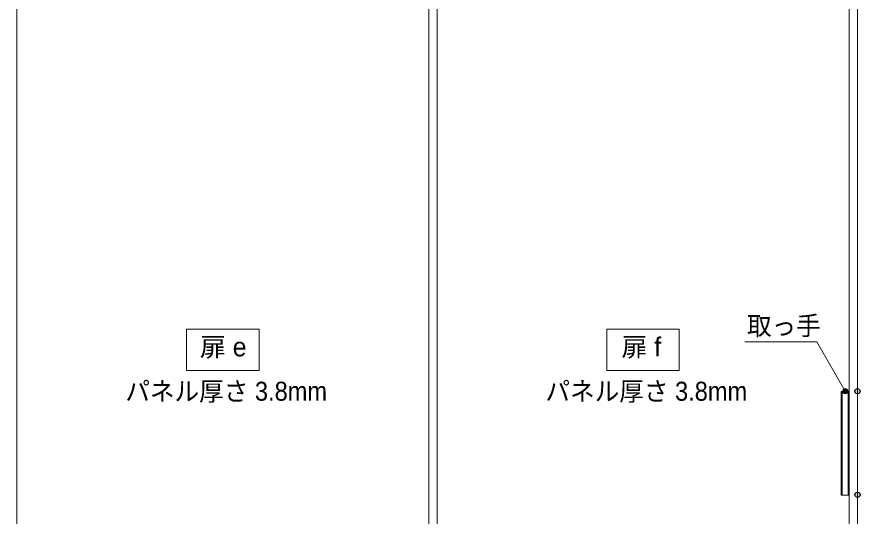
# Model space of a CAD drawing. Units: millimetres, scale not verified. Extents: x -6062 to 6062, y -3045 to 3045.
# Drawn here: x -3060 to -1430, y -1128 to -164 of the extents above; entities that cross this region are included whole.
import ezdxf
from ezdxf.enums import TextEntityAlignment as Align

# ---------------------------------------------------------------- set-up
doc = ezdxf.new("R2010")
doc.units = ezdxf.units.MM
doc.header["$LTSCALE"] = 20
doc.header["$PDMODE"] = 32
doc.header["$PDSIZE"] = 10
doc.layers.add('0-0_2寸法-3', color=7, linetype='Continuous', lineweight=15)
doc.layers.add('0-6_3一般', color=7, linetype='Continuous', lineweight=15)
doc.layers.add('0-3_Defpoints', color=7, linetype='Continuous')
doc.styles.add('ＭＳ Ｐゴシック', font='')
doc.styles.get('ＭＳ Ｐゴシック').set_extended_font_data('MS PGothic')

# ---------------------------------------------------------------- blocks, each defined once
blk = doc.blocks.new('グループ-20')
at = {"layer": '0-6_3一般'}
for p, q in [((7040, 8000), (7040, -40000)), ((-25440, -39750), (-25440, 7190)), ((-9520, -39750), (-9520, 7190)), ((-9520, 7190), (-9520, -39750)), ((-9200, -39750), (-9200, 7190)), ((-9200, 7190), (-9200, -39750)), ((6720, 7190), (6720, -39750)), ((7040, 7190), (7040, -39750)), ((6402, -17750), (6722, -17750)), ((6402, -17750), (6402, -21750)), ((6442, -21750), (6442, -17750)), ((6682, -21750), (6682, -17750)), ((6722, -21750), (6722, -17750)), ((6402, -21750), (6722, -21750))]:
    blk.add_line(p, q, dxfattribs=at)

msp = doc.modelspace()

# ---------------------------------------------------------------- hatches: boundary and pattern name
at = {"layer": '0-0_2寸法-3'}
msp.add_hatch(color=256, dxfattribs=at).paths.add_polyline_path([(-1454.19, -887, 1), (-1464.21, -887, 1)])

# ---------------------------------------------------------------- linework, layer by layer
for points in [[(-2591.5, -847), (-2731.5, -847), (-2731.5, -767), (-2591.5, -767)], [(-1779.97, -847), (-1919.97, -847), (-1919.97, -767), (-1779.97, -767)]]:
    msp.add_lwpolyline(points, close=True, dxfattribs=at)
msp.add_lwpolyline([(-1459.2, -887), (-1514.44, -791.33), (-1652.96, -791.33)], dxfattribs=at)
msp.add_circle((-1459.2, -887), 5.01, dxfattribs=at)
at = {"layer": '0-3_Defpoints'}
for p in [(-1435.7, -887), (-1435.5, -1087)]:
    msp.add_point(p, dxfattribs=at)

# ---------------------------------------------------------------- block references
at = {"layer": '0-6_3一般', "xscale": 0.05, "yscale": 0.05}
msp.add_blockref('グループ-20', (-1787.5, 0), dxfattribs=at)

# ---------------------------------------------------------------- texts
at = {"layer": '0-0_2寸法-3', "style": 'ＭＳ Ｐゴシック', "width": 0.95}
for s, height, p in [('取っ手', 36.66, (-1649.1, -789.73)), ('パネル厚さ 3.8mm', 36.69, (-2849.98, -916.38)), ('パネル厚さ 3.8mm', 36.69, (-2038.45, -916.38))]:
    msp.add_text(s, height=height, dxfattribs=at).set_placement(p, align=Align.BOTTOM_LEFT)
at = {"layer": '0-0_2寸法-3', "style": 'ＭＳ Ｐゴシック'}
for s, height, p in [('扉 e', 36.69, (-2705.88, -830.66)), ('扉 f', 36.66, (-1891.56, -830.66))]:
    msp.add_text(s, height=height, dxfattribs=at).set_placement(p, align=Align.BOTTOM_LEFT)

doc.saveas('drawing.dxf')
